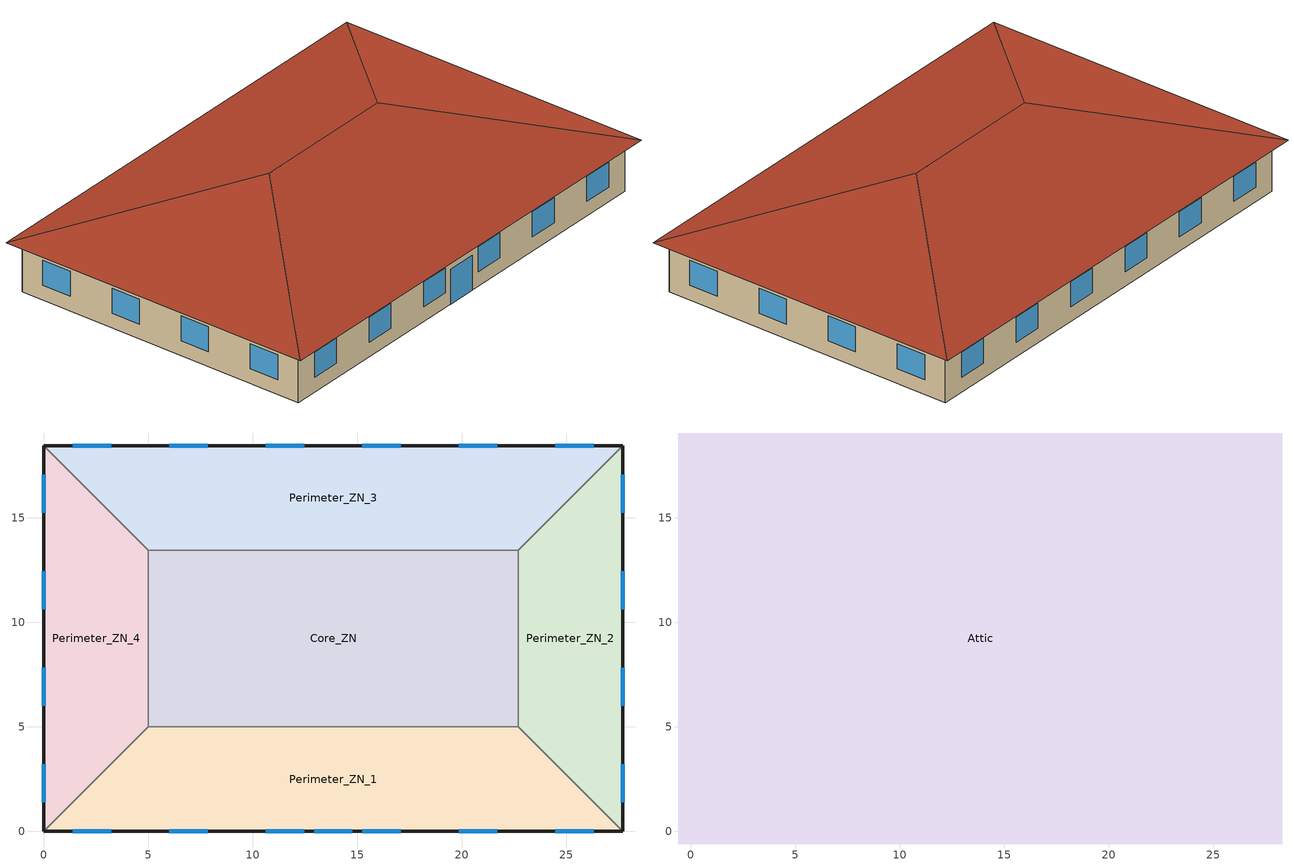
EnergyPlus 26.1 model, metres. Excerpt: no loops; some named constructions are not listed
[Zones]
Core_ZN
 floor ground (ext-slab): 5,13.46 22.69,13.46 22.69,5 5,5 z0
 wall to Perimeter_ZN_2 (int-walls): 22.69,5 22.69,13.46 z0:3.05
 wall to Perimeter_ZN_3 (int-walls): 22.69,13.46 5,13.46 z0:3.05
 wall to Perimeter_ZN_1 (int-walls): 5,5 22.69,5 z0:3.05
 wall to Perimeter_ZN_4 (int-walls): 5,13.46 5,5 z0:3.05
Perimeter_ZN_1
 floor ground (ext-slab): 27.69,0 0,0 5,5 22.69,5 z0
 wall outside (ext-walls): 0,0 27.69,0 z0:3.05
 wall to Perimeter_ZN_2 (int-walls): 27.69,0 22.69,5 z0:3.05
 wall to Perimeter_ZN_4 (int-walls): 5,5 0,0 z0:3.05
 window (TCwindow_41): 1.39,0 3.22,0 z0.9:2.42
 window (window_south): 6.01,0 7.84,0 / 10.62,0 12.45,0 / 15.24,0 17.07,0 / 19.85,0 21.68,0 / 24.47,0 26.3,0 z0.9:2.42; 12.93,0 14.76,0 z0:2.13
Perimeter_ZN_2
 floor ground (ext-slab): 22.69,13.46 27.69,18.46 27.69,0 22.69,5 z0
 wall outside (ext-walls): 27.69,0 27.69,18.46 z0:3.05
 wall to Perimeter_ZN_3 (int-walls): 27.69,18.46 22.69,13.46 z0:3.05
 window (window_east): 27.69,1.39 27.69,3.22 / 27.69,6.01 27.69,7.84 / 27.69,10.62 27.69,12.45 / 27.69,15.24 27.69,17.07 z0.9:2.42
Perimeter_ZN_3
 floor ground (ext-slab): 5,13.46 0,18.46 27.69,18.46 22.69,13.46 z0
 wall outside (ext-walls): 27.69,18.46 0,18.46 z0:3.05
 wall to Perimeter_ZN_4 (int-walls): 0,18.46 5,13.46 z0:3.05
 window (window_north): 26.3,18.46 24.47,18.46 / 21.68,18.46 19.85,18.46 / 17.07,18.46 15.24,18.46 / 12.45,18.46 10.62,18.46 / 7.84,18.46 6.01,18.46 / 3.22,18.46 1.39,18.46 z0.9:2.42
Perimeter_ZN_4
 floor ground (ext-slab): 5,5 0,0 0,18.46 5,13.46 z0
 wall outside (ext-walls): 0,18.46 0,0 z0:3.05
 window (window_west): 0,17.07 0,15.24 / 0,12.45 0,10.62 / 0,7.84 0,6.01 / 0,3.22 0,1.39 z0.9:2.42
Attic
 floor to Core_ZN (INT-FLOOR-TOPSIDE): 5,13.46 22.69,13.46 22.69,5 5,5 z3.05
 floor to Perimeter_ZN_2 (INT-FLOOR-TOPSIDE): 22.69,5 22.69,13.46 27.69,18.46 27.69,0 z3.05
 floor to Perimeter_ZN_3 (INT-FLOOR-TOPSIDE): 0,18.46 27.69,18.46 22.69,13.46 5,13.46 z3.05
 floor to Perimeter_ZN_1 (INT-FLOOR-TOPSIDE): 0,0 5,5 22.69,5 27.69,0 z3.05
 floor to Perimeter_ZN_4 (INT-FLOOR-TOPSIDE): 5,13.46 5,5 0,0 0,18.46 z3.05
 floor ground (exposed-floor): 28.29,19.06 28.29,-0.6 27.69,0 27.69,18.46 z3.05; -0.6,19.06 28.29,19.06 27.69,18.46 0,18.46 z3.05; 0,0 27.69,0 28.29,-0.6 -0.6,-0.6 z3.05; -0.6,19.06 0,18.46 0,0 -0.6,-0.6 z3.05
 roof outside (roofs): 28.29,-0.6,3.05 28.29,19.06,3.05 18.46,9.23,6.33; 28.29,19.06,3.05 -0.6,19.06,3.05 9.23,9.23,6.33 18.46,9.23,6.33; -0.6,-0.6,3.05 28.29,-0.6,3.05 18.46,9.23,6.33 9.23,9.23,6.33; -0.6,19.06,3.05 -0.6,-0.6,3.05 9.23,9.23,6.33
[MaterialProperty:GlazingSpectralData]
WO18RT60SP: 0.04, 0.04, 0.04, 0.04, 0.04, 0.04, 0, 0.32, 0.04, 0.04, 0, 0.325, 0.04, 0.04, 0, 0.33, 0.04, 0.04, 0, 0.335, 0.04, 0.04, 0, 0.34, 0.04, 0.04, 0, 0.345, 0.04, 0.04, 0, 0.35, 0.04, 0.04, 0, 0.355, 0.04, 0.04, 0, 0.36, 0.04, 0.04, 0, 0.365, 0.04, 0.04, 0, 0.37, 0.04, 0.04, 0, 0.375, 0.04, 0.04, 0.001, 0.38, 0.04, 0.04, 0.001, 0.385, 0.04, 0.04, 0.002, 0.39, 0.04, 0.04, 0.006, 0.395, 0.041, 0.041, 0.018, 0.4, 0.041, 0.041, 0.026, 0.405, 0.042, 0.042, 0.039, 0.41, 0.042, 0.042, 0.057, 0.415, 0.043, 0.043, 0.074, 0.42, 0.044, 0.044, 0.088, 0.425, 0.044, 0.044, 0.108, 0.43, 0.045, 0.045, 0.127, 0.435, 0.046, 0.046, 0.153, 0.44, 0.047, 0.047, 0.173, 0.445, 0.048, 0.048, 0.189, 0.45, 0.048, 0.048, 0.201, 0.455, 0.049, 0.049, 0.213, 0.46, 0.049, 0.049, 0.228, 0.465, 0.05, 0.05, 0.25, 0.47, 0.051, 0.051, 0.279, 0.475, 0.053, 0.053, 0.316, 0.48, 0.054, 0.054, 0.355, 0.485, 0.056, 0.056, 0.391, 0.49, 0.057, 0.057, 0.416, 0.495, 0.057, 0.057, 0.416, 0.5, 0.055, 0.055, 0.384, 0.505, 0.053, 0.053, 0.332, 0.51, 0.051, 0.051, 0.281, 0.515, 0.05, 0.05, 0.245, 0.52, 0.049, 0.049, 0.227, 0.525, 0.049, 0.049, 0.223, 0.53, 0.049, 0.049, 0.227, 0.535, 0.049, 0.049, 0.236, 0.54, 0.05, 0.05, 0.245, 0.545, 0.05, 0.05, 0.257, 0.55, 0.051, 0.051, 0.268, 0.555, 0.051, 0.051, 0.275, 0.56, 0.051, 0.051, 0.279, 0.565, 0.051, 0.051, 0.28, 0.57, 0.051, 0.051, 0.277, 0.575, 0.051, 0.051, 0.274, 0.58, 0.051, 0.051, 0.267, 0.585, 0.05, 0.05, 0.262, 0.59, 0.05, 0.05, 0.257, 0.595, 0.05, 0.05, 0.255, 0.6, 0.05, 0.05, 0.254, 0.605, 0.05, 0.05, 0.252, 0.61, 0.05, 0.05, 0.253, 0.615, 0.05, 0.05, 0.254, 0.62, 0.05, 0.05, 0.256, 0.625, 0.05, 0.05, 0.258, 0.63, 0.05, 0.05, 0.261, 0.635, 0.051, 0.051, 0.267, 0.64, 0.051, 0.051, 0.273, 0.645, 0.051, 0.051, 0.28, 0.65, 0.052, 0.052, 0.289, 0.655, 0.052, 0.052, 0.298, 0.66, 0.052, 0.052, 0.307, 0.665, 0.053, 0.053, 0.317, 0.67, 0.053, 0.053, 0.328, 0.675, 0.053, 0.053, 0.337, 0.68, 0.054, 0.054, 0.347, 0.685, 0.054, 0.054, 0.359, 0.69, 0.055, 0.055, 0.373, 0.695, 0.055, 0.055, 0.386, 0.7, 0.056, 0.056, 0.4, 0.705, 0.057, 0.057, 0.415, 0.71, 0.057, 0.057, 0.431, 0.715, 0.058, 0.058, 0.446, 0.72, 0.058, 0.058, 0.46, 0.725, 0.059, 0.059, 0.473, 0.73, 0.059, 0.059, 0.487, 0.735, 0.06, 0.06, 0.502, 0.74, 0.061, 0.061, 0.513, 0.745, 0.061, 0.061, 0.526, 0.75, 0.061, 0.061, 0.537, 0.755, 0.062, 0.062, 0.549, 0.76, 0.062, 0.062, 0.56, 0.765, 0.063, 0.063, 0.57, 0.77, 0.063, 0.063, 0.579, 0.775, 0.063, 0.063, 0.586, 0.78, 0.064, 0.064, 0.594, 0.785, 0.064, 0.064, 0.603, 0.79, 0.064, 0.064, 0.609, 0.795, 0.065, 0.065, 0.617, 0.8, 0.065, 0.065, 0.621, 0.805, 0.065, 0.065, 0.625, 0.81, 0.065, 0.065, 0.63, 0.815, 0.065, 0.065, 0.634, 0.82, 0.065, 0.065, 0.634, 0.825, 0.065, 0.065, 0.635, 0.83, 0.065, 0.065, 0.635, 0.835, 0.065, 0.065, 0.632, 0.84, 0.065, 0.065, 0.63, 0.845, 0.065, 0.065, 0.632, 0.85, 0.065, 0.065, 0.629, 0.855, 0.065, 0.065, 0.627, 0.86, 0.065, 0.065, 0.626, 0.865, 0.065, 0.065, 0.625, 0.87, 0.065, 0.065, 0.623, 0.875, 0.065, 0.065, 0.62, 0.88, 0.065, 0.065, 0.619, 0.885, 0.065, 0.065, 0.616, 0.89, 0.064, 0.064, 0.611, 0.895, 0.064, 0.064, 0.606, 0.9, 0.064, 0.064, 0.597, 0.905, 0.064, 0.064, 0.592, 0.91, 0.063, 0.063, 0.582, 0.915, 0.063, 0.063, 0.577, 0.92, 0.063, 0.063, 0.571, 0.925, 0.063, 0.063, 0.566, 0.93, 0.062, 0.062, 0.56, 0.935, 0.062, 0.062, 0.552, 0.94, 0.062, 0.062, 0.547, 0.945, 0.062, 0.062, 0.543, 0.95, 0.061, 0.061, 0.537, 0.955, 0.061, 0.061, 0.53, 0.96, 0.061, 0.061, 0.523, 0.965, 0.061, 0.061, 0.518, 0.97, 0.061, 0.061, 0.513, 0.975, 0.06, 0.06, 0.506, 0.98, 0.06, 0.06, 0.504, 0.985, 0.06, 0.06, 0.5, 0.99, 0.06, 0.06, 0.497, 0.995, 0.06, 0.06, 0.494, 1, 0.06, 0.06, 0.492, 1.005, 0.06, 0.06, 0.491, 1.01, 0.06, 0.06, 0.49, 1.015, 0.06, 0.06, 0.489, 1.02, 0.06, 0.06, 0.488, 1.025, 0.06, 0.06, 0.489, 1.03, 0.06, 0.06, 0.49, 1.035, 0.06, 0.06, 0.491, 1.04, 0.06, 0.06, 0.494, 1.045, 0.06, 0.06, 0.496, 1.05, 0.06, 0.06, 0.506, 1.055, 0.061, 0.061, 0.513, 1.06, 0.061, 0.061, 0.517, 1.065, 0.061, 0.061, 0.522, 1.07, 0.061, 0.061, 0.529, 1.075, 0.061, 0.061, 0.536, 1.08, 0.062, 0.062, 0.542, 1.085, 0.062, 0.062, 0.547, 1.09, 0.062, 0.062, 0.552, 1.095, 0.062, 0.062, 0.56, 1.1, 0.062, 0.062, 0.562, 1.105, 0.063, 0.063, 0.57, 1.11, 0.063, 0.063, 0.577, 1.115, 0.064, 0.064, 0.59, 1.12, 0.064, 0.064, 0.598, 1.125, 0.064, 0.064, 0.61, 1.13, 0.065, 0.065, 0.617, 1.135, 0.065, 0.065, 0.635, 1.14, 0.065, 0.065, 0.637, 1.145, 0.065, 0.065, 0.634, 1.15, 0.065, 0.065, 0.632, 1.155, 0.065, 0.065, 0.632, 1.16, 0.065, 0.065, 0.631, 1.165, 0.065, 0.065, 0.627, 1.17, 0.065, 0.065, 0.624, 1.175, 0.065, 0.065, 0.618, 1.18, 0.064, 0.064, 0.611, 1.185, 0.064, 0.064, 0.601, 1.19, 0.064, 0.064, 0.6, 1.195, 0.064, 0.064, 0.605, 1.2, 0.064, 0.064, 0.611, 1.205, 0.065, 0.065, 0.619, 1.21, 0.065, 0.065, 0.625, 1.215, 0.065, 0.065, 0.634, 1.22, 0.066, 0.066, 0.64, 1.225, 0.066, 0.066, 0.644, 1.23, 0.066, 0.066, 0.647, 1.235, 0.066, 0.066, 0.65, 1.24, 0.066, 0.066, 0.653, 1.245, 0.066, 0.066, 0.656, 1.25, 0.066, 0.066, 0.658, 1.255, 0.066, 0.066, 0.661, 1.26, 0.066, 0.066, 0.662, 1.265, 0.067, 0.067, 0.667, 1.27, 0.067, 0.067, 0.668, 1.275, 0.067, 0.067, 0.671, 1.28, 0.067, 0.067, 0.675, 1.285, 0.067, 0.067, 0.678, 1.29, 0.067, 0.067, 0.679, 1.295, 0.067, 0.067, 0.682, 1.3, 0.067, 0.067, 0.684, 1.305, 0.067, 0.067, 0.687, 1.31, 0.068, 0.068, 0.689, 1.315, 0.068, 0.068, 0.692, 1.32, 0.068, 0.068, 0.693, 1.325, 0.068, 0.068, 0.695, 1.33, 0.068, 0.068, 0.697, 1.335, 0.068, 0.068, 0.698, 1.34, 0.068, 0.068, 0.698, 1.345, 0.068, 0.068, 0.698, 1.35, 0.068, 0.068, 0.695, 1.355, 0.068, 0.068, 0.692, 1.36, 0.068, 0.068, 0.692, 1.365, 0.067, 0.067, 0.687, 1.37, 0.067, 0.067, 0.682, 1.375, 0.067, 0.067, 0.676, 1.38, 0.067, 0.067, 0.678, 1.385, 0.067, 0.067, 0.676, 1.39, 0.067, 0.067, 0.675, 1.395, 0.067, 0.067, 0.676, 1.4, 0.067, 0.067, 0.675, 1.405, 0.067, 0.067, 0.671, 1.41, 0.067, 0.067, 0.67, 1.415, 0.067, 0.067, 0.673, 1.42, 0.067, 0.067, 0.671, 1.425, 0.067, 0.067, 0.668, 1.43, 0.067, 0.067, 0.67, 1.435, 0.067, 0.067, 0.67, 1.44, 0.067, 0.067, 0.668, 1.445, 0.067, 0.067, 0.67, 1.45, 0.067, 0.067, 0.67, 1.455, 0.067, 0.067, 0.673, 1.46, 0.067, 0.067, 0.676, 1.465, 0.067, 0.067, 0.681, 1.47, 0.067, 0.067, 0.684, 1.475, 0.068, 0.068, 0.689, 1.48, 0.068, 0.068, 0.69, 1.485, 0.068, 0.068, 0.695, 1.49, 0.068, 0.068, 0.698, 1.495, 0.068, 0.068, 0.703, 1.5, 0.068, 0.068, 0.706, 1.505, 0.068, 0.068, 0.711, 1.51, 0.069, 0.069, 0.714, 1.515, 0.069, 0.069, 0.718, 1.52, 0.069, 0.069, 0.719, 1.525, 0.069, 0.069, 0.724, 1.53, 0.069, 0.069, 0.724, 1.535, 0.069, 0.069, 0.728, 1.54, 0.069, 0.069, 0.728, 1.545, 0.069, 0.069, 0.728, 1.55, 0.069, 0.069, 0.728, 1.555, 0.069, 0.069, 0.728, 1.56, 0.069, 0.069, 0.728, 1.565, 0.069, 0.069, 0.728, 1.57, 0.069, 0.069, 0.728, 1.575, 0.069, 0.069, 0.729, 1.58, 0.069, 0.069, 0.731, 1.585, 0.069, 0.069, 0.733, 1.59, 0.069, 0.069, 0.735, 1.595, 0.069, 0.069, 0.736, 1.6, 0.07, 0.07, 0.738, 1.605, 0.07, 0.07, 0.74, 1.61, 0.07, 0.07, 0.741, 1.615, 0.07, 0.07, 0.741, 1.62, 0.07, 0.07, 0.741, 1.625, 0.07, 0.07, 0.741, 1.63, 0.07, 0.07, 0.741, 1.635, 0.07, 0.07, 0.741, 1.64, 0.07, 0.07, 0.743, 1.645, 0.07, 0.07, 0.741, 1.65, 0.07, 0.07, 0.74, 1.655, 0.069, 0.069, 0.736, 1.66, 0.069, 0.069, 0.735, 1.665, 0.069, 0.069, 0.724, 1.67, 0.069, 0.069, 0.716, 1.675, 0.068, 0.068, 0.698, 1.68, 0.067, 0.067, 0.673, 1.685, 0.064, 0.064, 0.608, 1.69, 0.063, 0.063, 0.574, 1.695, 0.061, 0.061, 0.521, 1.7, 0.06, 0.06, 0.493, 1.705, 0.06, 0.06, 0.499, 1.71, 0.06, 0.06, 0.507, 1.715, 0.06, 0.06, 0.512, 1.72, 0.061, 0.061, 0.526, 1.725, 0.062, 0.062, 0.548, 1.73, 0.062, 0.062, 0.546, 1.735, 0.061, 0.061, 0.533, 1.74, 0.061, 0.061, 0.527, 1.745, 0.061, 0.061, 0.522, 1.75, 0.061, 0.061, 0.53, 1.755, 0.062, 0.062, 0.552, 1.76, 0.063, 0.063, 0.568, 1.765, 0.064, 0.064, 0.589, 1.77, 0.064, 0.064, 0.6, 1.775, 0.065, 0.065, 0.619, 1.78, 0.065, 0.065, 0.625, 1.785, 0.065, 0.065, 0.63, 1.79, 0.065, 0.065, 0.632, 1.795, 0.065, 0.065, 0.635, 1.8, 0.065, 0.065, 0.637, 1.805, 0.066, 0.066, 0.638, 1.81, 0.066, 0.066, 0.638, 1.815, 0.066, 0.066, 0.638, 1.82, 0.066, 0.066, 0.64, 1.825, 0.066, 0.066, 0.646, 1.83, 0.066, 0.066, 0.649, 1.835, 0.066, 0.066, 0.656, 1.84, 0.066, 0.066, 0.658, 1.845, 0.067, 0.067, 0.667, 1.85, 0.067, 0.067, 0.673, 1.855, 0.067, 0.067, 0.681, 1.86, 0.067, 0.067, 0.681, 1.865, 0.067, 0.067, 0.684, 1.87, 0.067, 0.067, 0.687, 1.875, 0.067, 0.067, 0.687, 1.88, 0.067, 0.067, 0.685, 1.885, 0.067, 0.067, 0.685, 1.89, 0.067, 0.067, 0.685, 1.895, 0.068, 0.068, 0.689, 1.9, 0.067, 0.067, 0.682, 1.905, 0.067, 0.067, 0.682, 1.91, 0.067, 0.067, 0.679, 1.915, 0.067, 0.067, 0.681, 1.92, 0.067, 0.067, 0.678, 1.925, 0.067, 0.067, 0.679, 1.93, 0.067, 0.067, 0.679, 1.935, 0.067, 0.067, 0.679, 1.94, 0.067, 0.067, 0.681, 1.945, 0.067, 0.067, 0.684, 1.95, 0.067, 0.067, 0.685, 1.955, 0.067, 0.067, 0.687, 1.96, 0.067, 0.067, 0.685, 1.965, 0.067, 0.067, 0.685, 1.97, 0.067, 0.067, 0.687, 1.975, 0.067, 0.067, 0.684, 1.98, 0.067, 0.067, 0.684, 1.985, 0.067, 0.067, 0.682, 1.99, 0.067, 0.067, 0.681, 1.995, 0.067, 0.067, 0.678, 2, 0.067, 0.067, 0.673, 2.005, 0.066, 0.066, 0.662, 2.01, 0.066, 0.066, 0.655, 2.015, 0.066, 0.066, 0.646, 2.02, 0.066, 0.066, 0.638, 2.025, 0.065, 0.065, 0.63, 2.03, 0.065, 0.065, 0.622, 2.035, 0.065, 0.065, 0.614, 2.04, 0.064, 0.064, 0.608, 2.045, 0.064, 0.064, 0.598, 2.05, 0.064, 0.064, 0.593, 2.055, 0.063, 0.063, 0.582, 2.06, 0.063, 0.063, 0.575, 2.065, 0.063, 0.063, 0.569, 2.07, 0.063, 0.063, 0.568, 2.075, 0.063, 0.063, 0.565, 2.08, 0.063, 0.063, 0.565, 2.085, 0.063, 0.063, 0.566, 2.09, 0.063, 0.063, 0.566, 2.095, 0.063, 0.063, 0.57, 2.1, 0.063, 0.063, 0.571, 2.105, 0.063, 0.063, 0.575, 2.11, 0.063, 0.063, 0.577, 2.115, 0.063, 0.063, 0.581, 2.12, 0.063, 0.063, 0.582, 2.125, 0.063, 0.063, 0.582, 2.13, 0.063, 0.063, 0.581, 2.135, 0.063, 0.063, 0.582, 2.14, 0.063, 0.063, 0.583, 2.145, 0.063, 0.063, 0.586, 2.15, 0.063, 0.063, 0.585, 2.155, 0.063, 0.063, 0.585, 2.16, 0.063, 0.063, 0.585, 2.165, 0.063, 0.063, 0.585, 2.17, 0.063, 0.063, 0.585, 2.175, 0.063, 0.063, 0.583, 2.18, 0.063, 0.063, 0.581, 2.185, 0.063, 0.063, 0.573, 2.19, 0.063, 0.063, 0.569, 2.195, 0.062, 0.062, 0.56, 2.2, 0.062, 0.062, 0.556, 2.205, 0.062, 0.062, 0.551, 2.21, 0.062, 0.062, 0.545, 2.215, 0.061, 0.061, 0.532, 2.22, 0.061, 0.061, 0.521, 2.225, 0.06, 0.06, 0.505, 2.23, 0.059, 0.059, 0.486, 2.235, 0.058, 0.058, 0.456, 2.24, 0.057, 0.057, 0.429, 2.245, 0.055, 0.055, 0.375, 2.25, 0.053, 0.053, 0.33, 2.255, 0.051, 0.051, 0.263, 2.26, 0.049, 0.049, 0.22, 2.265, 0.047, 0.047, 0.167, 2.27, 0.046, 0.046, 0.142, 2.275, 0.044, 0.044, 0.111, 2.28, 0.044, 0.044, 0.093, 2.285, 0.043, 0.043, 0.076, 2.29, 0.043, 0.043, 0.063, 2.295, 0.042, 0.042, 0.052, 2.3, 0.042, 0.042, 0.049, 2.305, 0.042, 0.042, 0.057, 2.31, 0.043, 0.043, 0.068, 2.315, 0.043, 0.043, 0.084, 2.32, 0.044, 0.044, 0.089, 2.325, 0.044, 0.044, 0.097, 2.33, 0.044, 0.044, 0.099, 2.335, 0.044, 0.044, 0.1, 2.34, 0.044, 0.044, 0.1, 2.345, 0.044, 0.044, 0.101, 2.35, 0.044, 0.044, 0.11, 2.355, 0.045, 0.045, 0.121, 2.36, 0.045, 0.045, 0.125, 2.365, 0.045, 0.045, 0.13, 2.37, 0.045, 0.045, 0.132, 2.375, 0.045, 0.045, 0.131, 2.38, 0.045, 0.045, 0.131, 2.385, 0.045, 0.045, 0.134, 2.39, 0.046, 0.046, 0.138, 2.395, 0.046, 0.046, 0.143, 2.4, 0.046, 0.046, 0.148, 2.405, 0.046, 0.046, 0.153, 2.41, 0.046, 0.046, 0.152, 2.415, 0.046, 0.046, 0.149, 2.42, 0.046, 0.046, 0.144, 2.425, 0.045, 0.045, 0.132, 2.43, 0.045, 0.045, 0.128, 2.435, 0.045, 0.045, 0.125, 2.44, 0.045, 0.045, 0.124, 2.445, 0.045, 0.045, 0.116, 2.45, 0.045, 0.045, 0.113, 2.455, 0.045, 0.045, 0.114, 2.46, 0.045, 0.045, 0.117, 2.465, 0.045, 0.045, 0.126, 2.47, 0.045, 0.045, 0.128, 2.475, 0.045, 0.045, 0.129, 2.48, 0.045, 0.045, 0.135, 2.485, 0.046, 0.046, 0.145, 2.49, 0.046, 0.046, 0.15, 2.495, 0.046, 0.046, 0.155, 2.5, 0.04, 0.04, 0.04, 0.04, 0, 0, 0, 0, 0.3, 0.305, 0.31, 0.315
WO18RT65SP: 0.04, 0.04, 0.04, 0.04, 0.04, 0.04, 0, 0.32, 0.04, 0.04, 0, 0.325, 0.04, 0.04, 0, 0.33, 0.04, 0.04, 0, 0.335, 0.04, 0.04, 0, 0.34, 0.04, 0.04, 0, 0.345, 0.04, 0.04, 0, 0.35, 0.04, 0.04, 0, 0.355, 0.04, 0.04, 0, 0.36, 0.04, 0.04, 0, 0.365, 0.04, 0.04, 0, 0.37, 0.04, 0.04, 0, 0.375, 0.04, 0.04, 0.001, 0.38, 0.04, 0.04, 0.001, 0.385, 0.04, 0.04, 0.001, 0.39, 0.04, 0.04, 0.003, 0.395, 0.04, 0.04, 0.01, 0.4, 0.041, 0.041, 0.016, 0.405, 0.041, 0.041, 0.025, 0.41, 0.042, 0.042, 0.04, 0.415, 0.042, 0.042, 0.054, 0.42, 0.043, 0.043, 0.064, 0.425, 0.043, 0.043, 0.08, 0.43, 0.044, 0.044, 0.095, 0.435, 0.045, 0.045, 0.118, 0.44, 0.045, 0.045, 0.135, 0.445, 0.046, 0.046, 0.148, 0.45, 0.046, 0.046, 0.157, 0.455, 0.047, 0.047, 0.167, 0.46, 0.047, 0.047, 0.18, 0.465, 0.048, 0.048, 0.201, 0.47, 0.049, 0.049, 0.227, 0.475, 0.051, 0.051, 0.263, 0.48, 0.052, 0.052, 0.301, 0.485, 0.053, 0.053, 0.337, 0.49, 0.054, 0.054, 0.362, 0.495, 0.054, 0.054, 0.362, 0.5, 0.053, 0.053, 0.328, 0.505, 0.051, 0.051, 0.274, 0.51, 0.049, 0.049, 0.223, 0.515, 0.048, 0.048, 0.189, 0.52, 0.047, 0.047, 0.172, 0.525, 0.047, 0.047, 0.168, 0.53, 0.047, 0.047, 0.172, 0.535, 0.047, 0.047, 0.18, 0.54, 0.048, 0.048, 0.189, 0.545, 0.048, 0.048, 0.201, 0.55, 0.048, 0.048, 0.211, 0.555, 0.049, 0.049, 0.219, 0.56, 0.049, 0.049, 0.223, 0.565, 0.049, 0.049, 0.224, 0.57, 0.049, 0.049, 0.222, 0.575, 0.049, 0.049, 0.219, 0.58, 0.049, 0.049, 0.214, 0.585, 0.048, 0.048, 0.209, 0.59, 0.048, 0.048, 0.205, 0.595, 0.048, 0.048, 0.204, 0.6, 0.048, 0.048, 0.203, 0.605, 0.048, 0.048, 0.202, 0.61, 0.048, 0.048, 0.203, 0.615, 0.048, 0.048, 0.205, 0.62, 0.048, 0.048, 0.207, 0.625, 0.048, 0.048, 0.21, 0.63, 0.049, 0.049, 0.213, 0.635, 0.049, 0.049, 0.219, 0.64, 0.049, 0.049, 0.225, 0.645, 0.049, 0.049, 0.234, 0.65, 0.05, 0.05, 0.242, 0.655, 0.05, 0.05, 0.252, 0.66, 0.05, 0.05, 0.261, 0.665, 0.051, 0.051, 0.271, 0.67, 0.051, 0.051, 0.282, 0.675, 0.052, 0.052, 0.292, 0.68, 0.052, 0.052, 0.302, 0.685, 0.053, 0.053, 0.315, 0.69, 0.053, 0.053, 0.329, 0.695, 0.054, 0.054, 0.343, 0.7, 0.054, 0.054, 0.358, 0.705, 0.055, 0.055, 0.374, 0.71, 0.056, 0.056, 0.392, 0.715, 0.056, 0.056, 0.409, 0.72, 0.057, 0.057, 0.424, 0.725, 0.058, 0.058, 0.439, 0.73, 0.058, 0.058, 0.454, 0.735, 0.059, 0.059, 0.471, 0.74, 0.059, 0.059, 0.485, 0.745, 0.06, 0.06, 0.499, 0.75, 0.06, 0.06, 0.512, 0.755, 0.061, 0.061, 0.525, 0.76, 0.061, 0.061, 0.537, 0.765, 0.062, 0.062, 0.548, 0.77, 0.062, 0.062, 0.558, 0.775, 0.063, 0.063, 0.566, 0.78, 0.063, 0.063, 0.576, 0.785, 0.063, 0.063, 0.586, 0.79, 0.064, 0.064, 0.593, 0.795, 0.064, 0.064, 0.601, 0.8, 0.064, 0.064, 0.607, 0.805, 0.064, 0.064, 0.611, 0.81, 0.065, 0.065, 0.617, 0.815, 0.065, 0.065, 0.621, 0.82, 0.065, 0.065, 0.621, 0.825, 0.065, 0.065, 0.622, 0.83, 0.065, 0.065, 0.622, 0.835, 0.065, 0.065, 0.619, 0.84, 0.065, 0.065, 0.617, 0.845, 0.065, 0.065, 0.619, 0.85, 0.065, 0.065, 0.617, 0.855, 0.065, 0.065, 0.615, 0.86, 0.065, 0.065, 0.614, 0.865, 0.064, 0.064, 0.612, 0.87, 0.064, 0.064, 0.611, 0.875, 0.064, 0.064, 0.608, 0.88, 0.064, 0.064, 0.607, 0.885, 0.064, 0.064, 0.604, 0.89, 0.064, 0.064, 0.598, 0.895, 0.064, 0.064, 0.593, 0.9, 0.063, 0.063, 0.583, 0.905, 0.063, 0.063, 0.578, 0.91, 0.063, 0.063, 0.568, 0.915, 0.062, 0.062, 0.562, 0.92, 0.062, 0.062, 0.555, 0.925, 0.062, 0.062, 0.55, 0.93, 0.062, 0.062, 0.542, 0.935, 0.061, 0.061, 0.533, 0.94, 0.061, 0.061, 0.528, 0.945, 0.061, 0.061, 0.524, 0.95, 0.061, 0.061, 0.518, 0.955, 0.06, 0.06, 0.511, 0.96, 0.06, 0.06, 0.503, 0.965, 0.06, 0.06, 0.498, 0.97, 0.06, 0.06, 0.493, 0.975, 0.059, 0.059, 0.485, 0.98, 0.059, 0.059, 0.483, 0.985, 0.059, 0.059, 0.48, 0.99, 0.059, 0.059, 0.477, 0.995, 0.059, 0.059, 0.476, 1, 0.059, 0.059, 0.474, 1.005, 0.059, 0.059, 0.473, 1.01, 0.059, 0.059, 0.472, 1.015, 0.059, 0.059, 0.471, 1.02, 0.059, 0.059, 0.47, 1.025, 0.059, 0.059, 0.47, 1.03, 0.059, 0.059, 0.471, 1.035, 0.059, 0.059, 0.472, 1.04, 0.059, 0.059, 0.473, 1.045, 0.059, 0.059, 0.475, 1.05, 0.059, 0.059, 0.486, 1.055, 0.06, 0.06, 0.493, 1.06, 0.06, 0.06, 0.498, 1.065, 0.06, 0.06, 0.503, 1.07, 0.06, 0.06, 0.511, 1.075, 0.061, 0.061, 0.518, 1.08, 0.061, 0.061, 0.524, 1.085, 0.061, 0.061, 0.529, 1.09, 0.061, 0.061, 0.533, 1.095, 0.062, 0.062, 0.542, 1.1, 0.062, 0.062, 0.544, 1.105, 0.062, 0.062, 0.552, 1.11, 0.062, 0.062, 0.56, 1.115, 0.063, 0.063, 0.575, 1.12, 0.063, 0.063, 0.585, 1.125, 0.064, 0.064, 0.6, 1.13, 0.064, 0.064, 0.61, 1.135, 0.065, 0.065, 0.634, 1.14, 0.065, 0.065, 0.637, 1.145, 0.065, 0.065, 0.634, 1.15, 0.065, 0.065, 0.632, 1.155, 0.065, 0.065, 0.632, 1.16, 0.065, 0.065, 0.631, 1.165, 0.065, 0.065, 0.627, 1.17, 0.065, 0.065, 0.624, 1.175, 0.065, 0.065, 0.618, 1.18, 0.064, 0.064, 0.611, 1.185, 0.064, 0.064, 0.601, 1.19, 0.064, 0.064, 0.6, 1.195, 0.064, 0.064, 0.605, 1.2, 0.064, 0.064, 0.611, 1.205, 0.065, 0.065, 0.619, 1.21, 0.065, 0.065, 0.625, 1.215, 0.065, 0.065, 0.634, 1.22, 0.066, 0.066, 0.64, 1.225, 0.066, 0.066, 0.644, 1.23, 0.066, 0.066, 0.647, 1.235, 0.066, 0.066, 0.65, 1.24, 0.066, 0.066, 0.653, 1.245, 0.066, 0.066, 0.656, 1.25, 0.066, 0.066, 0.658, 1.255, 0.066, 0.066, 0.661, 1.26, 0.066, 0.066, 0.662, 1.265, 0.067, 0.067, 0.667, 1.27, 0.067, 0.067, 0.668, 1.275, 0.067, 0.067, 0.671, 1.28, 0.067, 0.067, 0.675, 1.285, 0.067, 0.067, 0.678, 1.29, 0.067, 0.067, 0.679, 1.295, 0.067, 0.067, 0.682, 1.3, 0.067, 0.067, 0.684, 1.305, 0.067, 0.067, 0.687, 1.31, 0.068, 0.068, 0.689, 1.315, 0.068, 0.068, 0.692, 1.32, 0.068, 0.068, 0.693, 1.325, 0.068, 0.068, 0.695, 1.33, 0.068, 0.068, 0.697, 1.335, 0.068, 0.068, 0.698, 1.34, 0.068, 0.068, 0.698, 1.345, 0.068, 0.068, 0.698, 1.35, 0.068, 0.068, 0.695, 1.355, 0.068, 0.068, 0.692, 1.36, 0.068, 0.068, 0.692, 1.365, 0.067, 0.067, 0.687, 1.37, 0.067, 0.067, 0.682, 1.375, 0.067, 0.067, 0.676, 1.38, 0.067, 0.067, 0.678, 1.385, 0.067, 0.067, 0.676, 1.39, 0.067, 0.067, 0.675, 1.395, 0.067, 0.067, 0.676, 1.4, 0.067, 0.067, 0.675, 1.405, 0.067, 0.067, 0.671, 1.41, 0.067, 0.067, 0.67, 1.415, 0.067, 0.067, 0.673, 1.42, 0.067, 0.067, 0.671, 1.425, 0.067, 0.067, 0.668, 1.43, 0.067, 0.067, 0.67, 1.435, 0.067, 0.067, 0.67, 1.44, 0.067, 0.067, 0.668, 1.445, 0.067, 0.067, 0.67, 1.45, 0.067, 0.067, 0.67, 1.455, 0.067, 0.067, 0.673, 1.46, 0.067, 0.067, 0.676, 1.465, 0.067, 0.067, 0.681, 1.47, 0.067, 0.067, 0.684, 1.475, 0.068, 0.068, 0.689, 1.48, 0.068, 0.068, 0.69, 1.485, 0.068, 0.068, 0.695, 1.49, 0.068, 0.068, 0.698, 1.495, 0.068, 0.068, 0.703, 1.5, 0.068, 0.068, 0.706, 1.505, 0.068, 0.068, 0.711, 1.51, 0.069, 0.069, 0.714, 1.515, 0.069, 0.069, 0.718, 1.52, 0.069, 0.069, 0.719, 1.525, 0.069, 0.069, 0.724, 1.53, 0.069, 0.069, 0.724, 1.535, 0.069, 0.069, 0.728, 1.54, 0.069, 0.069, 0.728, 1.545, 0.069, 0.069, 0.728, 1.55, 0.069, 0.069, 0.728, 1.555, 0.069, 0.069, 0.728, 1.56, 0.069, 0.069, 0.728, 1.565, 0.069, 0.069, 0.728, 1.57, 0.069, 0.069, 0.728, 1.575, 0.069, 0.069, 0.729, 1.58, 0.069, 0.069, 0.731, 1.585, 0.069, 0.069, 0.733, 1.59, 0.069, 0.069, 0.735, 1.595, 0.069, 0.069, 0.736, 1.6, 0.07, 0.07, 0.738, 1.605, 0.07, 0.07, 0.74, 1.61, 0.07, 0.07, 0.741, 1.615, 0.07, 0.07, 0.741, 1.62, 0.07, 0.07, 0.741, 1.625, 0.07, 0.07, 0.741, 1.63, 0.07, 0.07, 0.741, 1.635, 0.07, 0.07, 0.741, 1.64, 0.07, 0.07, 0.743, 1.645, 0.07, 0.07, 0.741, 1.65, 0.07, 0.07, 0.74, 1.655, 0.069, 0.069, 0.736, 1.66, 0.069, 0.069, 0.735, 1.665, 0.069, 0.069, 0.724, 1.67, 0.069, 0.069, 0.716, 1.675, 0.068, 0.068, 0.698, 1.68, 0.067, 0.067, 0.673, 1.685, 0.064, 0.064, 0.608, 1.69, 0.063, 0.063, 0.574, 1.695, 0.061, 0.061, 0.521, 1.7, 0.06, 0.06, 0.493, 1.705, 0.06, 0.06, 0.499, 1.71, 0.06, 0.06, 0.507, 1.715, 0.06, 0.06, 0.512, 1.72, 0.061, 0.061, 0.526, 1.725, 0.062, 0.062, 0.548, 1.73, 0.062, 0.062, 0.546, 1.735, 0.061, 0.061, 0.533, 1.74, 0.061, 0.061, 0.527, 1.745, 0.061, 0.061, 0.522, 1.75, 0.061, 0.061, 0.53, 1.755, 0.062, 0.062, 0.552, 1.76, 0.063, 0.063, 0.568, 1.765, 0.064, 0.064, 0.589, 1.77, 0.064, 0.064, 0.6, 1.775, 0.065, 0.065, 0.619, 1.78, 0.065, 0.065, 0.625, 1.785, 0.065, 0.065, 0.63, 1.79, 0.065, 0.065, 0.632, 1.795, 0.065, 0.065, 0.635, 1.8, 0.065, 0.065, 0.637, 1.805, 0.066, 0.066, 0.638, 1.81, 0.066, 0.066, 0.638, 1.815, 0.066, 0.066, 0.638, 1.82, 0.066, 0.066, 0.64, 1.825, 0.066, 0.066, 0.646, 1.83, 0.066, 0.066, 0.649, 1.835, 0.066, 0.066, 0.656, 1.84, 0.066, 0.066, 0.658, 1.845, 0.067, 0.067, 0.667, 1.85, 0.067, 0.067, 0.673, 1.855, 0.067, 0.067, 0.681, 1.86, 0.067, 0.067, 0.681, 1.865, 0.067, 0.067, 0.684, 1.87, 0.067, 0.067, 0.687, 1.875, 0.067, 0.067, 0.687, 1.88, 0.067, 0.067, 0.685, 1.885, 0.067, 0.067, 0.685, 1.89, 0.067, 0.067, 0.685, 1.895, 0.068, 0.068, 0.689, 1.9, 0.067, 0.067, 0.682, 1.905, 0.067, 0.067, 0.682, 1.91, 0.067, 0.067, 0.679, 1.915, 0.067, 0.067, 0.681, 1.92, 0.067, 0.067, 0.678, 1.925, 0.067, 0.067, 0.679, 1.93, 0.067, 0.067, 0.679, 1.935, 0.067, 0.067, 0.679, 1.94, 0.067, 0.067, 0.681, 1.945, 0.067, 0.067, 0.684, 1.95, 0.067, 0.067, 0.685, 1.955, 0.067, 0.067, 0.687, 1.96, 0.067, 0.067, 0.685, 1.965, 0.067, 0.067, 0.685, 1.97, 0.067, 0.067, 0.687, 1.975, 0.067, 0.067, 0.684, 1.98, 0.067, 0.067, 0.684, 1.985, 0.067, 0.067, 0.682, 1.99, 0.067, 0.067, 0.681, 1.995, 0.067, 0.067, 0.678, 2, 0.067, 0.067, 0.673, 2.005, 0.066, 0.066, 0.662, 2.01, 0.066, 0.066, 0.655, 2.015, 0.066, 0.066, 0.646, 2.02, 0.066, 0.066, 0.638, 2.025, 0.065, 0.065, 0.63, 2.03, 0.065, 0.065, 0.622, 2.035, 0.065, 0.065, 0.614, 2.04, 0.064, 0.064, 0.608, 2.045, 0.064, 0.064, 0.598, 2.05, 0.064, 0.064, 0.593, 2.055, 0.063, 0.063, 0.582, 2.06, 0.063, 0.063, 0.575, 2.065, 0.063, 0.063, 0.569, 2.07, 0.063, 0.063, 0.568, 2.075, 0.063, 0.063, 0.565, 2.08, 0.063, 0.063, 0.565, 2.085, 0.063, 0.063, 0.566, 2.09, 0.063, 0.063, 0.566, 2.095, 0.063, 0.063, 0.57, 2.1, 0.063, 0.063, 0.571, 2.105, 0.063, 0.063, 0.575, 2.11, 0.063, 0.063, 0.577, 2.115, 0.063, 0.063, 0.581, 2.12, 0.063, 0.063, 0.582, 2.125, 0.063, 0.063, 0.582, 2.13, 0.063, 0.063, 0.581, 2.135, 0.063, 0.063, 0.582, 2.14, 0.063, 0.063, 0.583, 2.145, 0.063, 0.063, 0.586, 2.15, 0.063, 0.063, 0.585, 2.155, 0.063, 0.063, 0.585, 2.16, 0.063, 0.063, 0.585, 2.165, 0.063, 0.063, 0.585, 2.17, 0.063, 0.063, 0.585, 2.175, 0.063, 0.063, 0.583, 2.18, 0.063, 0.063, 0.581, 2.185, 0.063, 0.063, 0.573, 2.19, 0.063, 0.063, 0.569, 2.195, 0.062, 0.062, 0.56, 2.2, 0.062, 0.062, 0.556, 2.205, 0.062, 0.062, 0.551, 2.21, 0.062, 0.062, 0.545, 2.215, 0.061, 0.061, 0.532, 2.22, 0.061, 0.061, 0.521, 2.225, 0.06, 0.06, 0.505, 2.23, 0.059, 0.059, 0.486, 2.235, 0.058, 0.058, 0.456, 2.24, 0.057, 0.057, 0.429, 2.245, 0.055, 0.055, 0.375, 2.25, 0.053, 0.053, 0.33, 2.255, 0.051, 0.051, 0.263, 2.26, 0.049, 0.049, 0.22, 2.265, 0.047, 0.047, 0.167, 2.27, 0.046, 0.046, 0.142, 2.275, 0.044, 0.044, 0.111, 2.28, 0.044, 0.044, 0.093, 2.285, 0.043, 0.043, 0.076, 2.29, 0.043, 0.043, 0.063, 2.295, 0.042, 0.042, 0.052, 2.3, 0.042, 0.042, 0.049, 2.305, 0.042, 0.042, 0.057, 2.31, 0.043, 0.043, 0.068, 2.315, 0.043, 0.043, 0.084, 2.32, 0.044, 0.044, 0.089, 2.325, 0.044, 0.044, 0.097, 2.33, 0.044, 0.044, 0.099, 2.335, 0.044, 0.044, 0.1, 2.34, 0.044, 0.044, 0.1, 2.345, 0.044, 0.044, 0.101, 2.35, 0.044, 0.044, 0.11, 2.355, 0.045, 0.045, 0.121, 2.36, 0.045, 0.045, 0.125, 2.365, 0.045, 0.045, 0.13, 2.37, 0.045, 0.045, 0.132, 2.375, 0.045, 0.045, 0.131, 2.38, 0.045, 0.045, 0.131, 2.385, 0.045, 0.045, 0.134, 2.39, 0.046, 0.046, 0.138, 2.395, 0.046, 0.046, 0.143, 2.4, 0.046, 0.046, 0.148, 2.405, 0.046, 0.046, 0.153, 2.41, 0.046, 0.046, 0.152, 2.415, 0.046, 0.046, 0.149, 2.42, 0.046, 0.046, 0.144, 2.425, 0.045, 0.045, 0.132, 2.43, 0.045, 0.045, 0.128, 2.435, 0.045, 0.045, 0.125, 2.44, 0.045, 0.045, 0.124, 2.445, 0.045, 0.045, 0.116, 2.45, 0.045, 0.045, 0.113, 2.455, 0.045, 0.045, 0.114, 2.46, 0.045, 0.045, 0.117, 2.465, 0.045, 0.045, 0.126, 2.47, 0.045, 0.045, 0.128, 2.475, 0.045, 0.045, 0.129, 2.48, 0.045, 0.045, 0.135, 2.485, 0.046, 0.046, 0.145, 2.49, 0.046, 0.046, 0.15, 2.495, 0.046, 0.046, 0.155, 2.5, 0.04, 0.04, 0.04, 0.04, 0, 0, 0, 0, 0.3, 0.305, 0.31, 0.315
WO18RT70SP: 0.04, 0.04, 0.04, 0.04, 0.04, 0.04, 0, 0.32, 0.04, 0.04, 0, 0.325, 0.04, 0.04, 0, 0.33, 0.04, 0.04, 0, 0.335, 0.04, 0.04, 0, 0.34, 0.04, 0.04, 0, 0.345, 0.04, 0.04, 0, 0.35, 0.04, 0.04, 0, 0.355, 0.04, 0.04, 0, 0.36, 0.04, 0.04, 0, 0.365, 0.04, 0.04, 0, 0.37, 0.04, 0.04, 0, 0.375, 0.04, 0.04, 0.001, 0.38, 0.04, 0.04, 0.001, 0.385, 0.04, 0.04, 0.001, 0.39, 0.04, 0.04, 0.001, 0.395, 0.04, 0.04, 0.003, 0.4, 0.04, 0.04, 0.004, 0.405, 0.04, 0.04, 0.008, 0.41, 0.041, 0.041, 0.016, 0.415, 0.041, 0.041, 0.025, 0.42, 0.041, 0.041, 0.036, 0.425, 0.042, 0.042, 0.046, 0.43, 0.042, 0.042, 0.059, 0.435, 0.043, 0.043, 0.073, 0.44, 0.043, 0.043, 0.085, 0.445, 0.044, 0.044, 0.095, 0.45, 0.044, 0.044, 0.102, 0.455, 0.044, 0.044, 0.109, 0.46, 0.045, 0.045, 0.118, 0.465, 0.045, 0.045, 0.134, 0.47, 0.046, 0.046, 0.156, 0.475, 0.047, 0.047, 0.187, 0.48, 0.049, 0.049, 0.221, 0.485, 0.05, 0.05, 0.254, 0.49, 0.051, 0.051, 0.277, 0.495, 0.051, 0.051, 0.274, 0.5, 0.05, 0.05, 0.24, 0.505, 0.048, 0.048, 0.189, 0.51, 0.046, 0.046, 0.144, 0.515, 0.045, 0.045, 0.115, 0.52, 0.044, 0.044, 0.102, 0.525, 0.044, 0.044, 0.098, 0.53, 0.044, 0.044, 0.102, 0.535, 0.044, 0.044, 0.108, 0.54, 0.045, 0.045, 0.116, 0.545, 0.045, 0.045, 0.126, 0.55, 0.045, 0.045, 0.136, 0.555, 0.046, 0.046, 0.143, 0.56, 0.046, 0.046, 0.147, 0.565, 0.046, 0.046, 0.148, 0.57, 0.046, 0.046, 0.147, 0.575, 0.046, 0.046, 0.145, 0.58, 0.046, 0.046, 0.141, 0.585, 0.046, 0.046, 0.138, 0.59, 0.045, 0.045, 0.135, 0.595, 0.045, 0.045, 0.133, 0.6, 0.045, 0.045, 0.133, 0.605, 0.045, 0.045, 0.133, 0.61, 0.045, 0.045, 0.135, 0.615, 0.045, 0.045, 0.136, 0.62, 0.046, 0.046, 0.138, 0.625, 0.046, 0.046, 0.141, 0.63, 0.046, 0.046, 0.144, 0.635, 0.046, 0.046, 0.149, 0.64, 0.046, 0.046, 0.155, 0.645, 0.046, 0.046, 0.162, 0.65, 0.047, 0.047, 0.17, 0.655, 0.047, 0.047, 0.179, 0.66, 0.047, 0.047, 0.187, 0.665, 0.048, 0.048, 0.196, 0.67, 0.048, 0.048, 0.207, 0.675, 0.049, 0.049, 0.217, 0.68, 0.049, 0.049, 0.227, 0.685, 0.05, 0.05, 0.24, 0.69, 0.05, 0.05, 0.254, 0.695, 0.051, 0.051, 0.268, 0.7, 0.051, 0.051, 0.285, 0.705, 0.052, 0.052, 0.302, 0.71, 0.053, 0.053, 0.321, 0.715, 0.054, 0.054, 0.34, 0.72, 0.054, 0.054, 0.358, 0.725, 0.055, 0.055, 0.376, 0.73, 0.056, 0.056, 0.394, 0.735, 0.057, 0.057, 0.414, 0.74, 0.057, 0.057, 0.431, 0.745, 0.058, 0.058, 0.448, 0.75, 0.059, 0.059, 0.464, 0.755, 0.059, 0.059, 0.48, 0.76, 0.06, 0.06, 0.495, 0.765, 0.06, 0.06, 0.508, 0.77, 0.061, 0.061, 0.52, 0.775, 0.061, 0.061, 0.531, 0.78, 0.062, 0.062, 0.543, 0.785, 0.062, 0.062, 0.554, 0.79, 0.063, 0.063, 0.563, 0.795, 0.063, 0.063, 0.573, 0.8, 0.063, 0.063, 0.58, 0.805, 0.063, 0.063, 0.586, 0.81, 0.064, 0.064, 0.592, 0.815, 0.064, 0.064, 0.597, 0.82, 0.064, 0.064, 0.598, 0.825, 0.064, 0.064, 0.6, 0.83, 0.064, 0.064, 0.6, 0.835, 0.064, 0.064, 0.597, 0.84, 0.064, 0.064, 0.595, 0.845, 0.064, 0.064, 0.597, 0.85, 0.064, 0.064, 0.596, 0.855, 0.064, 0.064, 0.595, 0.86, 0.064, 0.064, 0.593, 0.865, 0.064, 0.064, 0.592, 0.87, 0.064, 0.064, 0.591, 0.875, 0.063, 0.063, 0.587, 0.88, 0.063, 0.063, 0.586, 0.885, 0.063, 0.063, 0.583, 0.89, 0.063, 0.063, 0.577, 0.895, 0.063, 0.063, 0.571, 0.9, 0.062, 0.062, 0.561, 0.905, 0.062, 0.062, 0.554, 0.91, 0.062, 0.062, 0.543, 0.915, 0.061, 0.061, 0.536, 0.92, 0.061, 0.061, 0.529, 0.925, 0.061, 0.061, 0.522, 0.93, 0.061, 0.061, 0.514, 0.935, 0.06, 0.06, 0.504, 0.94, 0.06, 0.06, 0.499, 0.945, 0.06, 0.06, 0.492, 0.95, 0.059, 0.059, 0.485, 0.955, 0.059, 0.059, 0.478, 0.96, 0.059, 0.059, 0.47, 0.965, 0.059, 0.059, 0.464, 0.97, 0.058, 0.058, 0.459, 0.975, 0.058, 0.058, 0.453, 0.98, 0.058, 0.058, 0.451, 0.985, 0.058, 0.058, 0.448, 0.99, 0.058, 0.058, 0.444, 0.995, 0.058, 0.058, 0.443, 1, 0.058, 0.058, 0.441, 1.005, 0.058, 0.058, 0.44, 1.01, 0.058, 0.058, 0.439, 1.015, 0.058, 0.058, 0.438, 1.02, 0.057, 0.057, 0.437, 1.025, 0.057, 0.057, 0.437, 1.03, 0.058, 0.058, 0.438, 1.035, 0.058, 0.058, 0.439, 1.04, 0.058, 0.058, 0.44, 1.045, 0.058, 0.058, 0.442, 1.05, 0.058, 0.058, 0.45, 1.055, 0.058, 0.058, 0.455, 1.06, 0.058, 0.058, 0.461, 1.065, 0.059, 0.059, 0.466, 1.07, 0.059, 0.059, 0.473, 1.075, 0.059, 0.059, 0.48, 1.08, 0.059, 0.059, 0.487, 1.085, 0.06, 0.06, 0.493, 1.09, 0.06, 0.06, 0.499, 1.095, 0.06, 0.06, 0.509, 1.1, 0.061, 0.061, 0.514, 1.105, 0.061, 0.061, 0.529, 1.11, 0.062, 0.062, 0.539, 1.115, 0.062, 0.062, 0.559, 1.12, 0.063, 0.063, 0.57, 1.125, 0.063, 0.063, 0.585, 1.13, 0.064, 0.064, 0.596, 1.135, 0.065, 0.065, 0.618, 1.14, 0.065, 0.065, 0.624, 1.145, 0.065, 0.065, 0.627, 1.15, 0.065, 0.065, 0.628, 1.155, 0.065, 0.065, 0.631, 1.16, 0.065, 0.065, 0.63, 1.165, 0.065, 0.065, 0.627, 1.17, 0.065, 0.065, 0.624, 1.175, 0.065, 0.065, 0.618, 1.18, 0.064, 0.064, 0.611, 1.185, 0.064, 0.064, 0.601, 1.19, 0.064, 0.064, 0.6, 1.195, 0.064, 0.064, 0.605, 1.2, 0.064, 0.064, 0.611, 1.205, 0.065, 0.065, 0.619, 1.21, 0.065, 0.065, 0.625, 1.215, 0.065, 0.065, 0.634, 1.22, 0.066, 0.066, 0.64, 1.225, 0.066, 0.066, 0.644, 1.23, 0.066, 0.066, 0.647, 1.235, 0.066, 0.066, 0.65, 1.24, 0.066, 0.066, 0.653, 1.245, 0.066, 0.066, 0.656, 1.25, 0.066, 0.066, 0.658, 1.255, 0.066, 0.066, 0.661, 1.26, 0.066, 0.066, 0.662, 1.265, 0.067, 0.067, 0.667, 1.27, 0.067, 0.067, 0.668, 1.275, 0.067, 0.067, 0.671, 1.28, 0.067, 0.067, 0.675, 1.285, 0.067, 0.067, 0.678, 1.29, 0.067, 0.067, 0.679, 1.295, 0.067, 0.067, 0.682, 1.3, 0.067, 0.067, 0.684, 1.305, 0.067, 0.067, 0.687, 1.31, 0.068, 0.068, 0.689, 1.315, 0.068, 0.068, 0.692, 1.32, 0.068, 0.068, 0.693, 1.325, 0.068, 0.068, 0.695, 1.33, 0.068, 0.068, 0.697, 1.335, 0.068, 0.068, 0.698, 1.34, 0.068, 0.068, 0.698, 1.345, 0.068, 0.068, 0.698, 1.35, 0.068, 0.068, 0.695, 1.355, 0.068, 0.068, 0.692, 1.36, 0.068, 0.068, 0.692, 1.365, 0.067, 0.067, 0.687, 1.37, 0.067, 0.067, 0.682, 1.375, 0.067, 0.067, 0.676, 1.38, 0.067, 0.067, 0.678, 1.385, 0.067, 0.067, 0.676, 1.39, 0.067, 0.067, 0.675, 1.395, 0.067, 0.067, 0.676, 1.4, 0.067, 0.067, 0.675, 1.405, 0.067, 0.067, 0.671, 1.41, 0.067, 0.067, 0.67, 1.415, 0.067, 0.067, 0.673, 1.42, 0.067, 0.067, 0.671, 1.425, 0.067, 0.067, 0.668, 1.43, 0.067, 0.067, 0.67, 1.435, 0.067, 0.067, 0.67, 1.44, 0.067, 0.067, 0.668, 1.445, 0.067, 0.067, 0.67, 1.45, 0.067, 0.067, 0.67, 1.455, 0.067, 0.067, 0.673, 1.46, 0.067, 0.067, 0.676, 1.465, 0.067, 0.067, 0.681, 1.47, 0.067, 0.067, 0.684, 1.475, 0.068, 0.068, 0.689, 1.48, 0.068, 0.068, 0.69, 1.485, 0.068, 0.068, 0.695, 1.49, 0.068, 0.068, 0.698, 1.495, 0.068, 0.068, 0.703, 1.5, 0.068, 0.068, 0.706, 1.505, 0.068, 0.068, 0.711, 1.51, 0.069, 0.069, 0.714, 1.515, 0.069, 0.069, 0.718, 1.52, 0.069, 0.069, 0.719, 1.525, 0.069, 0.069, 0.724, 1.53, 0.069, 0.069, 0.724, 1.535, 0.069, 0.069, 0.728, 1.54, 0.069, 0.069, 0.728, 1.545, 0.069, 0.069, 0.728, 1.55, 0.069, 0.069, 0.728, 1.555, 0.069, 0.069, 0.728, 1.56, 0.069, 0.069, 0.728, 1.565, 0.069, 0.069, 0.728, 1.57, 0.069, 0.069, 0.728, 1.575, 0.069, 0.069, 0.729, 1.58, 0.069, 0.069, 0.731, 1.585, 0.069, 0.069, 0.733, 1.59, 0.069, 0.069, 0.735, 1.595, 0.069, 0.069, 0.736, 1.6, 0.07, 0.07, 0.738, 1.605, 0.07, 0.07, 0.74, 1.61, 0.07, 0.07, 0.741, 1.615, 0.07, 0.07, 0.741, 1.62, 0.07, 0.07, 0.741, 1.625, 0.07, 0.07, 0.741, 1.63, 0.07, 0.07, 0.741, 1.635, 0.07, 0.07, 0.741, 1.64, 0.07, 0.07, 0.743, 1.645, 0.07, 0.07, 0.741, 1.65, 0.07, 0.07, 0.74, 1.655, 0.069, 0.069, 0.736, 1.66, 0.069, 0.069, 0.735, 1.665, 0.069, 0.069, 0.724, 1.67, 0.069, 0.069, 0.716, 1.675, 0.068, 0.068, 0.698, 1.68, 0.067, 0.067, 0.673, 1.685, 0.064, 0.064, 0.608, 1.69, 0.063, 0.063, 0.574, 1.695, 0.061, 0.061, 0.521, 1.7, 0.06, 0.06, 0.493, 1.705, 0.06, 0.06, 0.499, 1.71, 0.06, 0.06, 0.507, 1.715, 0.06, 0.06, 0.512, 1.72, 0.061, 0.061, 0.526, 1.725, 0.062, 0.062, 0.548, 1.73, 0.062, 0.062, 0.546, 1.735, 0.061, 0.061, 0.533, 1.74, 0.061, 0.061, 0.527, 1.745, 0.061, 0.061, 0.522, 1.75, 0.061, 0.061, 0.53, 1.755, 0.062, 0.062, 0.552, 1.76, 0.063, 0.063, 0.568, 1.765, 0.064, 0.064, 0.589, 1.77, 0.064, 0.064, 0.6, 1.775, 0.065, 0.065, 0.619, 1.78, 0.065, 0.065, 0.625, 1.785, 0.065, 0.065, 0.63, 1.79, 0.065, 0.065, 0.632, 1.795, 0.065, 0.065, 0.635, 1.8, 0.065, 0.065, 0.637, 1.805, 0.066, 0.066, 0.638, 1.81, 0.066, 0.066, 0.638, 1.815, 0.066, 0.066, 0.638, 1.82, 0.066, 0.066, 0.64, 1.825, 0.066, 0.066, 0.646, 1.83, 0.066, 0.066, 0.649, 1.835, 0.066, 0.066, 0.656, 1.84, 0.066, 0.066, 0.658, 1.845, 0.067, 0.067, 0.667, 1.85, 0.067, 0.067, 0.673, 1.855, 0.067, 0.067, 0.681, 1.86, 0.067, 0.067, 0.681, 1.865, 0.067, 0.067, 0.684, 1.87, 0.067, 0.067, 0.687, 1.875, 0.067, 0.067, 0.687, 1.88, 0.067, 0.067, 0.685, 1.885, 0.067, 0.067, 0.685, 1.89, 0.067, 0.067, 0.685, 1.895, 0.068, 0.068, 0.689, 1.9, 0.067, 0.067, 0.682, 1.905, 0.067, 0.067, 0.682, 1.91, 0.067, 0.067, 0.679, 1.915, 0.067, 0.067, 0.681, 1.92, 0.067, 0.067, 0.678, 1.925, 0.067, 0.067, 0.679, 1.93, 0.067, 0.067, 0.679, 1.935, 0.067, 0.067, 0.679, 1.94, 0.067, 0.067, 0.681, 1.945, 0.067, 0.067, 0.684, 1.95, 0.067, 0.067, 0.685, 1.955, 0.067, 0.067, 0.687, 1.96, 0.067, 0.067, 0.685, 1.965, 0.067, 0.067, 0.685, 1.97, 0.067, 0.067, 0.687, 1.975, 0.067, 0.067, 0.684, 1.98, 0.067, 0.067, 0.684, 1.985, 0.067, 0.067, 0.682, 1.99, 0.067, 0.067, 0.681, 1.995, 0.067, 0.067, 0.678, 2, 0.067, 0.067, 0.673, 2.005, 0.066, 0.066, 0.662, 2.01, 0.066, 0.066, 0.655, 2.015, 0.066, 0.066, 0.646, 2.02, 0.066, 0.066, 0.638, 2.025, 0.065, 0.065, 0.63, 2.03, 0.065, 0.065, 0.622, 2.035, 0.065, 0.065, 0.614, 2.04, 0.064, 0.064, 0.608, 2.045, 0.064, 0.064, 0.598, 2.05, 0.064, 0.064, 0.593, 2.055, 0.063, 0.063, 0.582, 2.06, 0.063, 0.063, 0.575, 2.065, 0.063, 0.063, 0.569, 2.07, 0.063, 0.063, 0.568, 2.075, 0.063, 0.063, 0.565, 2.08, 0.063, 0.063, 0.565, 2.085, 0.063, 0.063, 0.566, 2.09, 0.063, 0.063, 0.566, 2.095, 0.063, 0.063, 0.57, 2.1, 0.063, 0.063, 0.571, 2.105, 0.063, 0.063, 0.575, 2.11, 0.063, 0.063, 0.577, 2.115, 0.063, 0.063, 0.581, 2.12, 0.063, 0.063, 0.582, 2.125, 0.063, 0.063, 0.582, 2.13, 0.063, 0.063, 0.581, 2.135, 0.063, 0.063, 0.582, 2.14, 0.063, 0.063, 0.583, 2.145, 0.063, 0.063, 0.586, 2.15, 0.063, 0.063, 0.585, 2.155, 0.063, 0.063, 0.585, 2.16, 0.063, 0.063, 0.585, 2.165, 0.063, 0.063, 0.585, 2.17, 0.063, 0.063, 0.585, 2.175, 0.063, 0.063, 0.583, 2.18, 0.063, 0.063, 0.581, 2.185, 0.063, 0.063, 0.573, 2.19, 0.063, 0.063, 0.569, 2.195, 0.062, 0.062, 0.56, 2.2, 0.062, 0.062, 0.556, 2.205, 0.062, 0.062, 0.551, 2.21, 0.062, 0.062, 0.545, 2.215, 0.061, 0.061, 0.532, 2.22, 0.061, 0.061, 0.521, 2.225, 0.06, 0.06, 0.505, 2.23, 0.059, 0.059, 0.486, 2.235, 0.058, 0.058, 0.456, 2.24, 0.057, 0.057, 0.429, 2.245, 0.055, 0.055, 0.375, 2.25, 0.053, 0.053, 0.33, 2.255, 0.051, 0.051, 0.263, 2.26, 0.049, 0.049, 0.22, 2.265, 0.047, 0.047, 0.167, 2.27, 0.046, 0.046, 0.142, 2.275, 0.044, 0.044, 0.111, 2.28, 0.044, 0.044, 0.093, 2.285, 0.043, 0.043, 0.076, 2.29, 0.043, 0.043, 0.063, 2.295, 0.042, 0.042, 0.052, 2.3, 0.042, 0.042, 0.049, 2.305, 0.042, 0.042, 0.057, 2.31, 0.043, 0.043, 0.068, 2.315, 0.043, 0.043, 0.084, 2.32, 0.044, 0.044, 0.089, 2.325, 0.044, 0.044, 0.097, 2.33, 0.044, 0.044, 0.099, 2.335, 0.044, 0.044, 0.1, 2.34, 0.044, 0.044, 0.1, 2.345, 0.044, 0.044, 0.101, 2.35, 0.044, 0.044, 0.11, 2.355, 0.045, 0.045, 0.121, 2.36, 0.045, 0.045, 0.125, 2.365, 0.045, 0.045, 0.13, 2.37, 0.045, 0.045, 0.132, 2.375, 0.045, 0.045, 0.131, 2.38, 0.045, 0.045, 0.131, 2.385, 0.045, 0.045, 0.134, 2.39, 0.046, 0.046, 0.138, 2.395, 0.046, 0.046, 0.143, 2.4, 0.046, 0.046, 0.148, 2.405, 0.046, 0.046, 0.153, 2.41, 0.046, 0.046, 0.152, 2.415, 0.046, 0.046, 0.149, 2.42, 0.046, 0.046, 0.144, 2.425, 0.045, 0.045, 0.132, 2.43, 0.045, 0.045, 0.128, 2.435, 0.045, 0.045, 0.125, 2.44, 0.045, 0.045, 0.124, 2.445, 0.045, 0.045, 0.116, 2.45, 0.045, 0.045, 0.113, 2.455, 0.045, 0.045, 0.114, 2.46, 0.045, 0.045, 0.117, 2.465, 0.045, 0.045, 0.126, 2.47, 0.045, 0.045, 0.128, 2.475, 0.045, 0.045, 0.129, 2.48, 0.045, 0.045, 0.135, 2.485, 0.046, 0.046, 0.145, 2.49, 0.046, 0.046, 0.15, 2.495, 0.046, 0.046, 0.155, 2.5, 0.04, 0.04, 0.04, 0.04, 0, 0, 0, 0, 0.3, 0.305, 0.31, 0.315
